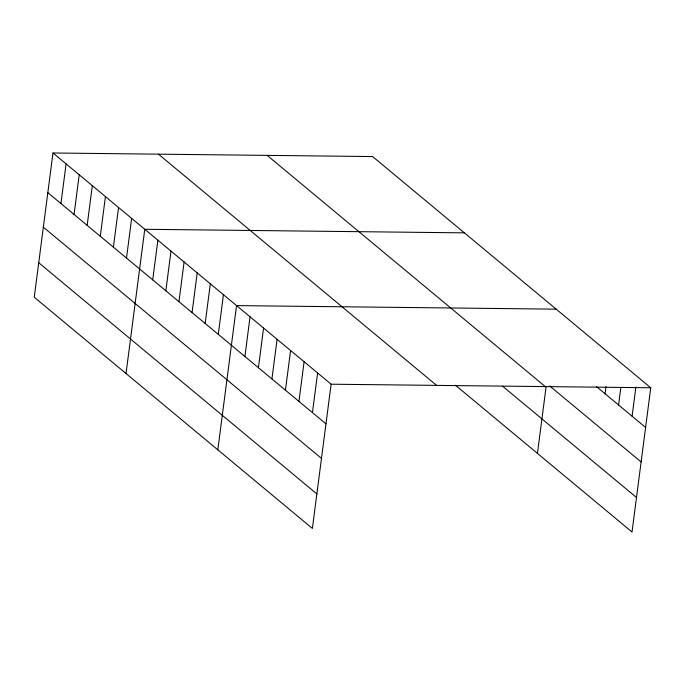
<?xml version="1.0" encoding="UTF-8"?>
<svg xmlns="http://www.w3.org/2000/svg" width="685" height="685" viewBox="0 0 685 685"><rect width="100%" height="100%" fill="white"/><g stroke="black" fill="none" stroke-linecap="round" stroke-linejoin="round"><path stroke-width="1.03" d="M52.985 152.986L34.25 297.23L312.386 528.443L331.12 384.208L52.985 152.986L372.614 156.557L650.75 387.77L632.015 532.014L455.499 385.27M60.939 203.565L66.094 163.886M74.057 214.465L79.212 174.786M87.166 225.365L92.321 185.686M100.275 236.265L105.43 196.586M113.393 247.165L118.548 207.486M126.502 258.065L131.657 218.387M126.031 373.53L144.766 229.287L464.404 232.857M152.729 279.865L157.875 240.187M165.839 290.765L170.993 251.087M178.948 301.665L184.102 261.987M192.065 312.565L197.211 272.887M205.175 323.466L210.329 283.787M218.284 334.366L223.438 294.696M217.821 449.831L236.548 305.596L556.186 309.158M244.905 356.491L250.059 316.821M258.416 367.725L263.571 328.055M271.928 378.951L277.082 339.281M285.44 390.185L290.586 350.514M298.943 401.419L304.097 361.74M312.454 412.644L317.609 372.974M537.451 453.401L546.142 386.477M605.069 393.747L606.019 386.443M618.581 404.981L620.884 387.231M632.092 416.215L635.885 386.982M331.12 384.208L650.75 387.77M596.327 386.486L645.595 427.44M549.73 385.98L641.117 461.947M267.141 155.375L545.269 386.597M502.593 386.186L636.502 497.507M158.466 154.168L436.593 385.381M47.83 192.665L325.966 423.878M43.352 227.172L321.479 458.385M38.728 262.723L316.864 493.936"/></g></svg>
